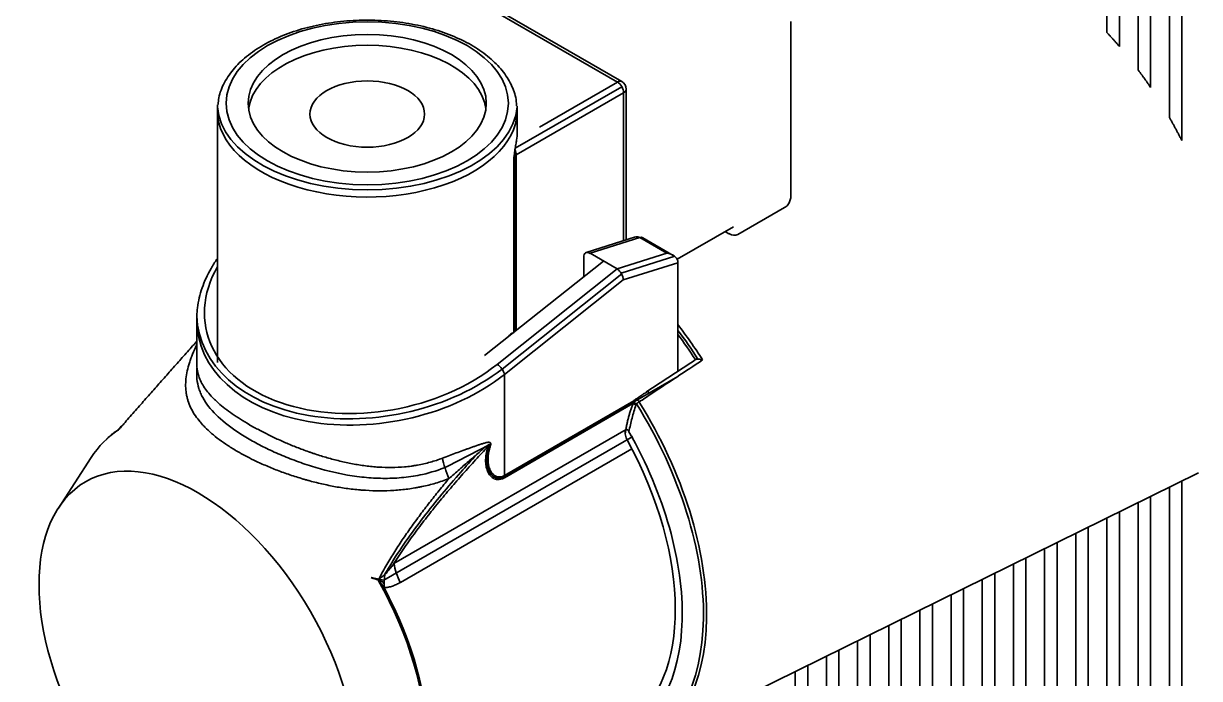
# Model space of a CAD drawing. Header units: millimetres. Extents: x 101 to 1819, y 134 to 1482.
# Drawn here: x 1205.4 to 1338.8, y 404.8 to 479 of the extents above; entities that cross this region are included whole.
import ezdxf

# ---------------------------------------------------------------- set-up
doc = ezdxf.new("R2010")
doc.units = ezdxf.units.MM
doc.layers.add('1', color=7, linetype='Continuous', lineweight=18)

msp = doc.modelspace()

# ---------------------------------------------------------------- linework, layer by layer
at = {"layer": '1', "color": 0, "linetype": 'Continuous', "lineweight": 35}
for p, q in [((1328.3, 487.77), (1328.3, 477.94)), ((1329.71, 486.95), (1329.71, 476.36)), ((1331.83, 485.72), (1331.83, 473.71)), ((1333.25, 484.91), (1333.25, 471.72)), ((1272.78, 472.34), (1254.25, 483.04)), ((1273.28, 472.39), (1254.75, 483.09)), ((1335.37, 483.68), (1335.37, 468.33)), ((1336.78, 482.87), (1336.78, 465.71)), ((1292.45, 459.44), (1292.45, 479.2)), ((1263.94, 467.24), (1272.78, 472.34)), ((1273.28, 471.81), (1261.2, 464.84)), ((1273.48, 471.12), (1261.32, 464.09)), ((1273.48, 454.35), (1273.48, 471.12)), ((1273.78, 454.44), (1273.78, 471.53)), ((1227.42, 469.12), (1227.42, 440.54)), ((1261.42, 466.67), (1261.42, 469.12)), ((1261.32, 464.09), (1261.32, 444.2)), ((1261.05, 443.98), (1261.05, 463.81)), ((1261.11, 463.91), (1261.11, 444.03)), ((1286.43, 455.06), (1291.74, 458.12)), ((1274.85, 454.78), (1269.25, 453.01)), ((1275.31, 454.72), (1269.68, 452.93)), ((1278.39, 452.94), (1275.31, 454.72)), ((1279.57, 452.25), (1285.93, 455.92)), ((1285.43, 455.15), (1285.02, 455.39)), ((1279.11, 452.7), (1275.66, 454.7)), ((1271.2, 452.05), (1257.73, 441.34)), ((1268.97, 450.28), (1268.97, 452.5)), ((1269.68, 452.93), (1272.76, 451.16)), ((1272.76, 451.16), (1278.39, 452.94)), ((1273.22, 450.67), (1279.28, 452.59)), ((1259.15, 440.34), (1272.76, 451.16)), ((1279.65, 451.87), (1273.45, 449.91)), ((1279.65, 451.87), (1279.65, 439.57)), ((1259.71, 439.81), (1273.27, 450.59)), ((1273.45, 449.91), (1259.99, 439.2)), ((1225.08, 445.43), (1225.08, 440.53)), ((1259.99, 427.76), (1259.99, 439.2)), ((1279.65, 438.99), (1259.99, 427.64)), ((1259.99, 427.76), (1274.63, 436.22)), ((1274.55, 435.91), (1260, 427.5)), ((1274.64, 435.95), (1274.62, 435.95)), ((1246.31, 415.88), (1274.52, 432.16)), ((1247.45, 417.79), (1273.77, 432.98)), ((1274.42, 430.79), (1248.17, 415.64)), ((1258.32, 431.26), (1253.48, 428.76)), ((1213.1, 429.78), (1209.4, 424.07)), ((1275.63, 397.02), (1338.67, 428.06)), ((1336.78, 427.13), (1336.78, 325.12)), ((1333.25, 425.39), (1333.25, 327.16)), ((1335.37, 426.44), (1335.37, 325.93)), ((1331.83, 424.69), (1331.83, 327.97)), ((1328.3, 422.95), (1328.3, 352.78)), ((1329.71, 423.65), (1329.71, 351.96)), ((1326.18, 421.91), (1326.18, 354)), ((1322.64, 420.17), (1322.64, 356.04)), ((1324.76, 421.21), (1324.76, 354.82)), ((1321.23, 419.47), (1321.23, 356.86)), ((1317.69, 417.73), (1317.69, 358.9)), ((1319.11, 418.43), (1319.11, 358.08)), ((1244.85, 416.19), (1246.31, 415.88)), ((1315.57, 416.69), (1315.57, 360.12)), ((1312.03, 414.95), (1312.03, 339.4)), ((1314.16, 415.99), (1314.16, 360.94)), ((1310.62, 414.25), (1310.62, 340.22)), ((1307.09, 412.51), (1307.09, 342.26)), ((1308.5, 413.2), (1308.5, 341.45)), ((1303.55, 410.77), (1303.55, 344.3)), ((1304.96, 411.46), (1304.96, 343.49)), ((1301.43, 409.72), (1301.43, 345.53)), ((1300.01, 409.03), (1300.01, 257.51)), ((1296.48, 407.28), (1296.48, 261.79)), ((1297.89, 407.98), (1297.89, 260.1)), ((1292.94, 405.55), (1292.94, 265.92)), ((1294.36, 406.24), (1294.36, 264.29))]:
    msp.add_line(p, q, dxfattribs=at)
for centre, start, end in [((1272.78, 471.53), 0, 60), ((1261.32, 443.01), 106.41, 150.5737)]:
    msp.add_arc(centre, 1, start, end, dxfattribs=at)
for centre, major_axis in [((1244.42, 469.93), (-16, 0)), ((1244.42, 469.93), (-13.5, 0)), ((1244.42, 468.71), (-6.5, 0)), ((1225.23, 404.97), (12.75, -22.08))]:
    msp.add_ellipse(centre, major_axis=major_axis, ratio=0.57735, dxfattribs=at)
for centre, major_axis, ratio, start_param, end_param in [((1244.42, 468.71), (-13.5, 0), 0.57735, 3.220231, 6.204547), ((1272.78, 471.53), (0.5, 0.866), 0.57735, 0, 0.785398), ((1272.78, 471.53), (0.5, -0.866), 0.57735, 0.785398, 2.356194), ((1272.78, 471.53), (1, 0), 0.57735, 5.497787, 6.283185), ((1244.42, 469.12), (17, 0), 0.57735, 3.078074, 6.33188), ((1244.42, 469.93), (-17, 0), 0.57735, 0.041616, 3.09999), ((1244.42, 466.67), (17, 0), 0.57735, 6.18882, 6.283202), ((1262.03, 463.69), (-1, 0), 0.57735, 5.497787, 6.073345), ((1260.61, 464.5), (0.5, -0.866), 0.57735, 0.785398, 1.440799), ((1275.16, 453.83), (0.302, -0.953), 0.690123, 2.494408, 3.1416), ((1275.16, 453.83), (-0.5, -0.866), 0.57735, 3.141582, 3.705404), ((1285.43, 456.79), (1, -1.73), 0.57735, 5.497787, 6.283185), ((1269.68, 452.09), (-0.487, 0.888), 0.576997, 5.522523, 7.09332), ((1278.23, 452.06), (-1.4, 0.15), 0.637134, 3.321493, 4.670702), ((1278.94, 452.28), (-0.487, 0.888), 0.576997, 3.951727, 4.173314), ((1245.4, 448.28), (19.27, 3.89), 0.671505, 2.614681, 5.362936), ((1272.74, 450.31), (-0.475, 0.892), 0.586909, 3.957415, 5.528211), ((1245.53, 448.38), (20.26, 4.09), 0.671505, 3.032585, 5.343575), ((1245.53, 447.55), (20.29, 3.85), 0.66781, 3.015371, 5.371566), ((1267.4, 429.31), (-16.33, 28.28), 0.57735, 4.788127, 4.938978), ((1267.07, 429.12), (-16.31, 28.26), 0.57735, 4.798647, 4.921288), ((1267.07, 429.12), (16.08, -27.85), 0.57735, 1.661366, 1.770088), ((1259.28, 439.61), (-0.622, 0.783), 0.460295, 3.849625, 5.420422), ((1275.04, 435.93), (0.468, -0.176), 0.148541, 3.141929, 4.538853), ((1260.2, 425.15), (-16.05, 27.8), 0.57735, 3.04597, 4.772926), ((1275.04, 435.93), (0.278, -0.415), 0.534458, 1.595624, 3.139948), ((1276.35, 436.8), (0.276, -0.417), 0.534449, 1.602164, 3.139956), ((1259.96, 425.01), (15.97, -27.66), 0.57735, 6.190151, 7.914493), ((1274.99, 435.8), (0.476, -0.153), 0.141501, 3.131395, 4.533502), ((1230.94, 408.26), (-14.36, 24.88), 0.57735, 0.025992, 0.286767), ((1231.07, 408.34), (14.38, -24.91), 0.57735, 3.204128, 3.282718), ((1258.82, 424.36), (-15.07, 26.11), 0.57735, 3.099073, 4.699351), ((1260.25, 429.72), (2.81, -1.06), 0.299545, 2.412744, 2.530656), ((1258.87, 424.38), (-14.48, 25.09), 0.57735, 3.185518, 4.677999), ((1254.04, 428.11), (-1.03, 2.82), 0.201496, 0.88942, 1.752322), ((1262.11, 426.54), (-1.5, 2.6), 0.57735, 0.785398, 0.888521), ((1250.58, 416.63), (-2.25, 3.9), 0.57735, 0.962835, 1.493402), ((1248.71, 416.12), (0.62, 4.46), 0.517687, 1.551186, 1.880365), ((1230.94, 408.26), (14.36, -24.88), 0.57735, 0.103689, 1.544804), ((1231, 408.3), (14.38, -24.91), 0.57735, 0.105151, 1.525529), ((1231.07, 408.34), (-14.38, 24.91), 0.57735, 3.245282, 4.649854)]:
    msp.add_ellipse(centre, major_axis=major_axis, ratio=ratio, start_param=start_param, end_param=end_param, dxfattribs=at)
for points, knots in [([(1250.88, 541.7), (1250.97, 541.65), (1251.06, 541.59), (1251.24, 541.48), (1251.51, 541.32), (1251.97, 541.04), (1252.33, 540.82), (1252.7, 540.61), (1252.89, 540.5), (1253.81, 539.98), (1254.55, 539.56), (1256.76, 538.29), (1258.23, 537.44), (1262.64, 534.88), (1265.59, 533.19), (1271.47, 529.79), (1274.42, 528.09), (1280.31, 524.69), (1283.25, 522.99), (1297.97, 514.49), (1309.74, 507.69), (1345.07, 487.3), (1368.62, 473.7), (1392.17, 460.11)], [0, 0, 0, 0, 0.318669, 0.318669, 0.637338, 1.274675, 1.912013, 1.912013, 2.549351, 2.549351, 5.098701, 5.098701, 10.197402, 10.197402, 20.394805, 20.394805, 30.592207, 30.592207, 40.789609, 40.789609, 81.579218, 81.579218, 163.158436, 163.158436, 163.158436, 163.158436]), ([(1250.11, 539.79), (1250.47, 539.59), (1250.83, 539.38), (1252.33, 538.51), (1253.46, 537.86), (1255.73, 536.55), (1256.87, 535.89), (1262.55, 532.61), (1267.09, 529.99), (1276.18, 524.74), (1280.73, 522.12), (1320.65, 499.07), (1356.02, 478.65), (1391.4, 458.22)], [0, 0, 0, 0, 1.243114, 1.243114, 5.178108, 5.178108, 9.113102, 9.113102, 24.853078, 24.853078, 40.593054, 40.593054, 163.141126, 163.141126, 163.141126, 163.141126]), ([(1249.91, 538.26), (1250.28, 538.05), (1250.65, 537.84), (1251.38, 537.41), (1251.75, 537.2), (1252.86, 536.56), (1253.59, 536.14), (1255.8, 534.87), (1257.27, 534.02), (1261.69, 531.46), (1264.63, 529.77), (1270.51, 526.37), (1273.46, 524.67), (1279.34, 521.27), (1294.06, 512.77), (1308.78, 504.28), (1344.09, 483.89), (1367.64, 470.3), (1391.18, 456.7)], [0, 0, 0, 0, 1.274404, 1.274404, 2.548807, 2.548807, 5.097614, 5.097614, 10.195228, 10.195228, 20.390457, 20.390457, 30.585685, 30.585685, 40.780913, 81.561826, 81.561826, 163.123652, 163.123652, 163.123652, 163.123652]), ([(1261.34, 469.65), (1261.34, 469.97), (1261.26, 470.85), (1260.68, 472.28), (1259.62, 473.86), (1258.12, 475.3), (1256.24, 476.58), (1254.01, 477.65), (1251.52, 478.49), (1248.83, 479.06), (1246.01, 479.36), (1243.16, 479.37), (1240.34, 479.11), (1237.63, 478.57), (1235.11, 477.76), (1232.84, 476.71), (1230.88, 475.43), (1229.3, 473.96), (1228.18, 472.32), (1227.59, 470.9), (1227.52, 470.06), (1227.52, 469.81)], [0, 0, 0, 0, 1.225265, 3.470502, 5.7411, 8.060519, 10.41872, 12.794007, 15.170005, 17.54227, 19.911213, 22.278649, 24.646843, 27.017488, 29.393047, 31.775847, 34.167106, 36.563695, 38.948426, 41.293905, 42.251317, 42.251317, 42.251317, 42.251317]), ([(1261.17, 464.68), (1261.18, 464.73), (1261.19, 464.79), (1261.21, 464.89), (1261.21, 464.94), (1261.23, 465.02), (1261.23, 465.04), (1261.24, 465.09), (1261.24, 465.11), (1261.25, 465.18), (1261.26, 465.23), (1261.28, 465.36), (1261.3, 465.45), (1261.32, 465.6), (1261.34, 465.68), (1261.35, 465.74)], [0, 0, 0, 0, 0.134988, 0.134988, 0.269976, 0.269976, 0.33747, 0.33747, 0.404964, 0.404964, 0.539951, 0.539951, 0.809927, 0.809927, 1.079903, 1.079903, 1.079903, 1.079903]), ([(1261.05, 463.81), (1261.05, 463.82), (1261.05, 463.82), (1261.05, 463.84), (1261.06, 463.87), (1261.07, 463.93), (1261.09, 464.06), (1261.1, 464.17), (1261.13, 464.39), (1261.15, 464.53), (1261.17, 464.68)], [0, 0, 0, 0, 0.0274707, 0.0274707, 0.0549414, 0.1098827, 0.2197655, 0.439531, 0.439531, 0.879062, 0.879062, 0.879062, 0.879062]), ([(1291.73, 458.13), (1291.76, 458.14), (1291.95, 458.22), (1292.2, 458.52), (1292.41, 458.96), (1292.45, 459.28), (1292.45, 459.44)], [0, 0, 0, 0, 0.08806, 0.614441, 1.104587, 1.575737, 1.575737, 1.575737, 1.575737]), ([(1227.37, 452.28), (1227.13, 451.93), (1226.46, 450.86), (1225.62, 449.02), (1225.11, 446.91), (1225.08, 445.56), (1225.13, 444.96)], [0, 0, 0, 0, 1.18671, 3.565383, 5.920248, 7.799513, 7.799513, 7.799513, 7.799513]), ([(1216.21, 432.92), (1216.31, 433.03), (1216.41, 433.14), (1216.6, 433.37), (1216.7, 433.48), (1217, 433.83), (1217.2, 434.05), (1217.79, 434.73), (1218.19, 435.18), (1218.98, 436.08), (1219.37, 436.52), (1220.16, 437.41), (1220.55, 437.86), (1221.34, 438.74), (1221.73, 439.19), (1222.32, 439.85), (1222.52, 440.07), (1222.91, 440.51), (1223.1, 440.73), (1223.69, 441.39), (1224.08, 441.83), (1224.67, 442.5), (1224.88, 442.73), (1225.08, 442.97)], [0, 0, 0, 0, 0.44515, 0.44515, 0.8903, 0.8903, 1.780601, 1.780601, 3.561202, 3.561202, 5.341802, 5.341802, 7.122403, 7.122403, 8.903004, 8.903004, 9.793304, 9.793304, 10.683605, 10.683605, 12.464205, 12.464205, 13.406366, 13.406366, 13.406366, 13.406366]), ([(1253.67, 427.39), (1253.17, 427.2), (1252.67, 427.03), (1251.65, 426.73), (1251.14, 426.6), (1250.49, 426.47), (1250.36, 426.44), (1250.09, 426.39), (1249.96, 426.36), (1249.57, 426.3), (1249.3, 426.26), (1248.51, 426.15), (1247.98, 426.1), (1246.91, 426.03), (1246.38, 426.02), (1245.31, 426.02), (1244.77, 426.04), (1244.16, 426.08), (1244.1, 426.08), (1243.96, 426.09), (1243.89, 426.09), (1243.69, 426.11), (1243.29, 426.14), (1242.88, 426.19), (1242.08, 426.28), (1241.55, 426.36), (1240.5, 426.54), (1239.98, 426.65), (1238.94, 426.88), (1238.42, 427), (1237.78, 427.18), (1237.65, 427.21), (1237.46, 427.27), (1237.4, 427.28), (1237.27, 427.32), (1236.95, 427.41), (1236.64, 427.51), (1235.89, 427.74), (1235.41, 427.91), (1234.45, 428.25), (1233.99, 428.43), (1233.07, 428.81), (1232.63, 429), (1231.97, 429.3), (1231.76, 429.4), (1231.44, 429.56), (1231.33, 429.61), (1231.12, 429.71), (1231.02, 429.77), (1230.71, 429.93), (1230.5, 430.04), (1230.2, 430.2), (1230.1, 430.25), (1229.91, 430.36), (1229.81, 430.42), (1229.33, 430.69), (1228.97, 430.92), (1228.28, 431.37), (1227.95, 431.6), (1227.33, 432.06), (1227.04, 432.29), (1226.49, 432.76), (1226.24, 433), (1225.94, 433.3), (1225.88, 433.36), (1225.77, 433.48), (1225.71, 433.54), (1225.55, 433.73), (1225.45, 433.85), (1225.15, 434.22), (1224.97, 434.46), (1224.65, 434.96), (1224.51, 435.21), (1224.27, 435.72), (1224.17, 435.98), (1224.05, 436.37), (1224.01, 436.5), (1223.97, 436.7), (1223.95, 436.77), (1223.93, 436.87), (1223.93, 436.9), (1223.91, 436.97), (1223.86, 437.28), (1223.83, 437.59), (1223.82, 438.14), (1223.83, 438.43), (1223.89, 439), (1223.99, 439.59), (1224.15, 440.21), (1224.31, 440.69), (1224.36, 440.85), (1224.44, 441.05), (1224.45, 441.09), (1224.48, 441.17), (1224.5, 441.22), (1224.55, 441.34), (1224.58, 441.42), (1224.75, 441.84), (1224.9, 442.18), (1225.07, 442.52)], [0, 0, 0, 0, 1.279081, 1.279081, 2.558162, 2.558162, 2.877932, 2.877932, 3.197703, 3.197703, 3.837243, 3.837243, 5.116324, 5.116324, 6.395405, 6.395405, 7.674486, 7.674486, 7.834371, 7.834371, 7.994256, 7.994256, 8.314027, 8.953567, 8.953567, 10.232648, 10.232648, 11.511729, 11.511729, 12.79081, 12.79081, 13.11058, 13.11058, 13.270465, 13.270465, 13.430351, 14.069891, 14.069891, 15.348972, 15.348972, 16.628053, 16.628053, 17.907134, 17.907134, 18.546675, 18.546675, 18.866445, 18.866445, 19.186215, 19.186215, 19.825756, 19.825756, 20.145526, 20.145526, 20.465296, 20.465296, 21.744377, 21.744377, 23.023458, 23.023458, 24.302539, 24.302539, 25.58162, 25.58162, 25.90139, 25.90139, 26.221161, 26.221161, 26.860701, 26.860701, 28.139782, 28.139782, 29.418863, 29.418863, 30.697944, 30.697944, 31.337485, 31.337485, 31.657255, 31.657255, 31.81714, 31.81714, 31.977025, 33.256106, 33.256106, 34.535187, 34.535187, 35.814268, 37.093349, 37.093349, 37.73289, 37.73289, 37.892775, 37.892775, 38.05266, 38.05266, 38.37243, 38.37243, 39.645755, 39.645755, 39.645755, 39.645755]), ([(1225.08, 440.52), (1225.08, 440.31), (1225.09, 440.1), (1225.13, 439.77), (1225.15, 439.65), (1225.19, 439.47), (1225.21, 439.39), (1225.23, 439.3), (1225.25, 439.24), (1225.26, 439.21), (1225.33, 438.96), (1225.41, 438.73), (1225.62, 438.29), (1225.73, 438.07), (1226, 437.65), (1226.15, 437.44), (1226.49, 437.02), (1226.67, 436.81), (1226.93, 436.54), (1226.98, 436.49), (1227.08, 436.39), (1227.14, 436.34), (1227.3, 436.18), (1227.42, 436.07), (1227.77, 435.76), (1228.02, 435.56), (1228.54, 435.15), (1228.82, 434.94), (1229.41, 434.53), (1229.72, 434.33), (1230.36, 433.92), (1230.7, 433.72), (1231.14, 433.46), (1231.23, 433.41), (1231.41, 433.31), (1231.68, 433.16), (1231.96, 433.01), (1232.24, 432.86), (1232.34, 432.81), (1232.53, 432.71), (1232.82, 432.56), (1233.11, 432.41), (1233.71, 432.12), (1234.11, 431.93), (1234.94, 431.56), (1235.36, 431.38), (1236.22, 431.02), (1236.66, 430.85), (1237.33, 430.6), (1237.56, 430.52), (1237.9, 430.4), (1238.01, 430.36), (1238.24, 430.28), (1238.36, 430.24), (1238.94, 430.05), (1239.41, 429.9), (1240.35, 429.63), (1240.82, 429.51), (1241.78, 429.28), (1242.26, 429.17), (1243.23, 428.99), (1243.72, 428.91), (1244.34, 428.83), (1244.47, 428.82), (1244.71, 428.79), (1245.09, 428.75), (1245.46, 428.72), (1246.2, 428.67), (1246.69, 428.66), (1247.67, 428.67), (1248.16, 428.69), (1248.9, 428.76), (1249.14, 428.78), (1249.51, 428.83), (1249.63, 428.85), (1249.88, 428.89), (1250, 428.91), (1250.61, 429.02), (1251.56, 429.24), (1252.49, 429.54), (1252.95, 429.72)], [0, 0, 0, 0, 1.057211, 1.057211, 1.663063, 1.663063, 1.965989, 2.117452, 2.117452, 2.268915, 2.268915, 3.480619, 3.480619, 4.692323, 4.692323, 5.904027, 5.904027, 7.11573, 7.11573, 7.418656, 7.418656, 7.721582, 7.721582, 8.327434, 8.327434, 9.539138, 9.539138, 10.750842, 10.750842, 11.962546, 11.962546, 13.17425, 13.17425, 13.477176, 13.477176, 13.780102, 14.385954, 14.385954, 14.68888, 14.68888, 14.991806, 15.597657, 15.597657, 16.809361, 16.809361, 18.021065, 18.021065, 19.232769, 19.232769, 19.838621, 19.838621, 20.141547, 20.141547, 20.444473, 20.444473, 21.656177, 21.656177, 22.867881, 22.867881, 24.079584, 24.079584, 25.291288, 25.291288, 25.594214, 25.594214, 25.89714, 26.502992, 26.502992, 27.714696, 27.714696, 28.9264, 28.9264, 29.532252, 29.532252, 29.835178, 29.835178, 30.138104, 30.138104, 31.349808, 32.561512, 32.561512, 32.561512, 32.561512]), ([(1281.63, 440.88), (1281.65, 440.89), (1281.67, 440.9), (1281.71, 440.92), (1281.73, 440.92), (1281.76, 440.93), (1281.77, 440.93), (1281.8, 440.93), (1281.81, 440.93), (1281.82, 440.93), (1281.83, 440.94), (1281.86, 440.94), (1281.88, 440.94), (1281.93, 440.94), (1281.97, 440.94), (1282.03, 440.93), (1282.04, 440.93), (1282.08, 440.93), (1282.1, 440.93), (1282.16, 440.92), (1282.2, 440.91), (1282.27, 440.9), (1282.31, 440.89), (1282.36, 440.88), (1282.39, 440.87), (1282.41, 440.86), (1282.43, 440.86), (1282.44, 440.85), (1282.45, 440.85)], [0, 0, 0, 0, 0.1049186, 0.1049186, 0.1573779, 0.1573779, 0.2098372, 0.2098372, 0.2360668, 0.2360668, 0.2622965, 0.2622965, 0.3147557, 0.3147557, 0.4196743, 0.4196743, 0.4721336, 0.4721336, 0.5245929, 0.5245929, 0.6295115, 0.6295115, 0.7344301, 0.7344301, 0.7868894, 0.813119, 0.813119, 0.8393486, 0.8393486, 0.8393486, 0.8393486]), ([(1253.48, 428.76), (1252.58, 428.39), (1251.65, 428.09), (1250, 427.72), (1249.29, 427.61), (1247.88, 427.46), (1247.17, 427.43), (1245.75, 427.43), (1245.04, 427.46), (1243.97, 427.56), (1243.61, 427.6), (1242.9, 427.69), (1242.54, 427.75), (1240.79, 428.05), (1239.43, 428.39), (1237.77, 428.91), (1237.44, 429.02), (1236.79, 429.24), (1236.47, 429.36), (1235.52, 429.71), (1234.91, 429.96), (1233.73, 430.47), (1233.15, 430.74), (1232.05, 431.3), (1231.51, 431.59), (1230.51, 432.17), (1230.03, 432.47), (1229.36, 432.92), (1229.15, 433.08), (1228.73, 433.38), (1228.53, 433.54), (1227.56, 434.32), (1226.92, 434.94), (1226.17, 435.91), (1225.95, 436.24), (1225.68, 436.74), (1225.59, 436.91), (1225.45, 437.26), (1225.38, 437.43), (1225.11, 438.3), (1225.03, 439.03), (1225.11, 439.85), (1225.11, 439.88), (1225.11, 439.92)], [0, 0, 0, 0, 2.450891, 2.450891, 4.196059, 4.196059, 5.941226, 5.941226, 7.686394, 7.686394, 8.558978, 8.558978, 9.431562, 9.431562, 12.921898, 12.921898, 13.794482, 13.794482, 14.667066, 14.667066, 16.412234, 16.412234, 18.157402, 18.157402, 19.90257, 19.90257, 21.647738, 21.647738, 22.520322, 22.520322, 23.392906, 23.392906, 26.883241, 26.883241, 28.628409, 28.628409, 29.500993, 29.500993, 30.373577, 30.373577, 33.863913, 33.863913, 34.016587, 34.016587, 34.016587, 34.016587]), ([(1274.76, 436.34), (1274.75, 436.33), (1274.69, 436.3), (1274.63, 436.22), (1274.58, 436.15), (1274.57, 436.1), (1274.57, 436.1)], [0, 0, 0, 0, 0.055371, 0.1830007, 0.3068676, 0.3144571, 0.3144571, 0.3144571, 0.3144571]), ([(1275.25, 436.09), (1275.23, 436.07), (1275.2, 436.06), (1275.15, 436.03), (1275.12, 436.01), (1275.08, 435.98), (1275.07, 435.98), (1275.04, 435.96), (1275.03, 435.95), (1274.98, 435.92), (1274.96, 435.91), (1274.93, 435.89)], [0, 0, 0, 0, 0.0947772, 0.0947772, 0.1895544, 0.1895544, 0.2369431, 0.2369431, 0.2843317, 0.2843317, 0.3791089, 0.3791089, 0.3791089, 0.3791089]), ([(1274.88, 435.76), (1274.73, 435.26), (1274.58, 434.75), (1274.38, 433.99), (1274.32, 433.74), (1274.2, 433.23), (1274.14, 432.98), (1274.09, 432.72)], [0, 0, 0, 0, 1.570281, 1.570281, 2.355422, 2.355422, 3.140562, 3.140562, 3.140562, 3.140562]), ([(1216.21, 432.92), (1216.25, 432.98), (1216.3, 433.04), (1216.4, 433.16), (1216.45, 433.22), (1216.6, 433.4), (1216.7, 433.51), (1216.81, 433.62)], [0, 0, 0, 0, 0.231899, 0.231899, 0.463798, 0.463798, 0.9275961, 0.9275961, 0.9275961, 0.9275961]), ([(1215.82, 432.68), (1215.88, 432.73), (1215.94, 432.77), (1216.04, 432.83), (1216.07, 432.85), (1216.14, 432.88), (1216.17, 432.9), (1216.21, 432.92)], [0, 0, 0, 0, 0.2281497, 0.2281497, 0.3422246, 0.3422246, 0.4562995, 0.4562995, 0.4562995, 0.4562995]), ([(1274.09, 432.72), (1274.08, 432.74), (1274.06, 432.77), (1274.03, 432.81), (1274.02, 432.83), (1273.99, 432.86), (1273.98, 432.87), (1273.97, 432.89), (1273.96, 432.9), (1273.94, 432.92), (1273.93, 432.93), (1273.92, 432.94), (1273.91, 432.94), (1273.9, 432.95), (1273.9, 432.95), (1273.89, 432.96), (1273.88, 432.97), (1273.86, 432.97), (1273.86, 432.97), (1273.85, 432.98), (1273.85, 432.98), (1273.83, 432.98), (1273.82, 432.98), (1273.81, 432.98), (1273.8, 432.98), (1273.78, 432.98), (1273.77, 432.97), (1273.75, 432.96), (1273.74, 432.95), (1273.73, 432.94), (1273.72, 432.93), (1273.72, 432.91), (1273.71, 432.9), (1273.71, 432.89), (1273.7, 432.87), (1273.69, 432.85), (1273.68, 432.8), (1273.67, 432.76), (1273.66, 432.71), (1273.66, 432.69), (1273.66, 432.64), (1273.66, 432.62), (1273.66, 432.56), (1273.66, 432.52), (1273.67, 432.47)], [0, 0, 0, 0, 0.0606365, 0.0606365, 0.121273, 0.121273, 0.1515913, 0.1515913, 0.1819095, 0.1819095, 0.2122278, 0.2122278, 0.2273869, 0.2273869, 0.242546, 0.242546, 0.2728643, 0.2728643, 0.2880234, 0.2880234, 0.3031825, 0.3031825, 0.3335008, 0.3335008, 0.363819, 0.363819, 0.4244556, 0.4244556, 0.4547738, 0.4547738, 0.4850921, 0.5154103, 0.5154103, 0.5457286, 0.5457286, 0.6063651, 0.6063651, 0.7276381, 0.7276381, 0.7882746, 0.7882746, 0.8489111, 0.8489111, 0.9701841, 0.9701841, 0.9701841, 0.9701841]), ([(1258.13, 431.06), (1257.65, 430.55), (1257.17, 430.03), (1256.22, 428.99), (1255.74, 428.46), (1254.81, 427.41), (1254.34, 426.87), (1253.42, 425.79), (1252.96, 425.25), (1252.29, 424.42), (1252.06, 424.15), (1251.62, 423.59), (1251.4, 423.31), (1250.74, 422.47), (1250.31, 421.9), (1249.46, 420.75), (1249.04, 420.17), (1248.43, 419.29), (1248.23, 418.99), (1247.84, 418.4), (1247.64, 418.1), (1247.45, 417.79)], [0, 0, 0, 0, 2.132757, 2.132757, 4.265514, 4.265514, 6.39827, 6.39827, 8.531027, 8.531027, 9.597406, 9.597406, 10.663784, 10.663784, 12.796541, 12.796541, 14.929298, 14.929298, 15.995676, 15.995676, 17.062054, 17.062054, 17.062054, 17.062054]), ([(1252.95, 429.72), (1253.22, 429.82), (1253.48, 429.92), (1254, 430.12), (1254.26, 430.21), (1254.77, 430.4), (1255.02, 430.49), (1255.4, 430.63), (1255.53, 430.68), (1255.78, 430.77), (1255.9, 430.81), (1256.15, 430.9), (1256.27, 430.95), (1256.52, 431.03), (1256.64, 431.08), (1256.88, 431.16), (1257, 431.2), (1257.23, 431.28), (1257.35, 431.32), (1257.53, 431.38), (1257.58, 431.39), (1257.7, 431.43), (1257.76, 431.44), (1257.87, 431.47), (1257.93, 431.49), (1258.01, 431.5), (1258.04, 431.51), (1258.09, 431.51), (1258.12, 431.52), (1258.17, 431.52), (1258.2, 431.52), (1258.25, 431.52), (1258.27, 431.51), (1258.32, 431.5), (1258.34, 431.49), (1258.36, 431.48), (1258.37, 431.47), (1258.38, 431.46), (1258.39, 431.45), (1258.4, 431.44), (1258.41, 431.42), (1258.41, 431.41), (1258.41, 431.4), (1258.42, 431.38), (1258.42, 431.36), (1258.42, 431.34), (1258.42, 431.33), (1258.42, 431.32), (1258.42, 431.31), (1258.42, 431.29), (1258.42, 431.27), (1258.42, 431.24), (1258.41, 431.23), (1258.41, 431.19), (1258.4, 431.18), (1258.39, 431.13), (1258.38, 431.1), (1258.37, 431.06)], [0, 0, 0, 0, 0.770228, 0.770228, 1.540457, 1.540457, 2.310685, 2.310685, 2.695799, 2.695799, 3.080913, 3.080913, 3.466027, 3.466027, 3.851142, 3.851142, 4.236256, 4.236256, 4.62137, 4.62137, 4.813927, 4.813927, 5.006484, 5.006484, 5.199041, 5.199041, 5.29532, 5.29532, 5.391598, 5.391598, 5.487877, 5.487877, 5.584155, 5.584155, 5.680434, 5.680434, 5.704503, 5.704503, 5.728573, 5.776712, 5.776712, 5.800782, 5.800782, 5.824852, 5.872991, 5.872991, 5.897061, 5.897061, 5.92113, 5.92113, 5.969269, 5.969269, 6.017409, 6.017409, 6.065548, 6.065548, 6.161827, 6.161827, 6.161827, 6.161827]), ([(1258.13, 431.06), (1258.16, 431.09), (1258.18, 431.12), (1258.21, 431.16), (1258.21, 431.18), (1258.23, 431.2), (1258.23, 431.21), (1258.24, 431.22), (1258.25, 431.23), (1258.25, 431.24), (1258.25, 431.25), (1258.26, 431.25), (1258.26, 431.26), (1258.26, 431.27), (1258.26, 431.27), (1258.26, 431.28), (1258.25, 431.28), (1258.25, 431.28), (1258.24, 431.28), (1258.24, 431.28), (1258.23, 431.28), (1258.23, 431.27), (1258.22, 431.27), (1258.21, 431.26), (1258.2, 431.26), (1258.19, 431.25), (1258.18, 431.25), (1258.16, 431.24), (1258.15, 431.23), (1258.11, 431.2), (1258.09, 431.18), (1258.04, 431.15), (1258.01, 431.13), (1257.94, 431.07), (1257.89, 431.03), (1257.79, 430.95), (1257.74, 430.91), (1257.64, 430.83), (1257.59, 430.78), (1257.44, 430.66), (1257.34, 430.58), (1257.05, 430.32), (1256.85, 430.16), (1256.45, 429.82), (1256.26, 429.65), (1255.86, 429.3), (1255.66, 429.13), (1255.26, 428.79), (1255.07, 428.62), (1254.47, 428.1), (1254.07, 427.75), (1253.67, 427.39)], [0, 0, 0, 0, 0.097874, 0.097874, 0.146812, 0.146812, 0.17128, 0.17128, 0.195749, 0.195749, 0.207983, 0.207983, 0.220218, 0.220218, 0.232452, 0.232452, 0.244686, 0.244686, 0.256921, 0.256921, 0.269155, 0.269155, 0.293623, 0.293623, 0.318092, 0.318092, 0.342561, 0.342561, 0.391498, 0.391498, 0.489372, 0.489372, 0.587247, 0.587247, 0.782996, 0.782996, 0.978745, 0.978745, 1.174494, 1.174494, 1.565992, 1.565992, 2.348988, 2.348988, 3.131984, 3.131984, 3.914979, 3.914979, 4.697975, 4.697975, 6.263967, 6.263967, 6.263967, 6.263967]), ([(1260, 427.5), (1259.97, 427.49), (1259.95, 427.47), (1259.89, 427.45), (1259.87, 427.43), (1259.79, 427.4), (1259.74, 427.38), (1259.58, 427.33), (1259.48, 427.31), (1259.35, 427.3), (1259.33, 427.3), (1259.28, 427.29), (1259.25, 427.29), (1259.18, 427.3), (1259.13, 427.3), (1258.99, 427.33), (1258.9, 427.35), (1258.78, 427.41), (1258.74, 427.43), (1258.66, 427.48), (1258.62, 427.5), (1258.56, 427.55), (1258.55, 427.56), (1258.51, 427.59), (1258.46, 427.64), (1258.41, 427.69), (1258.32, 427.79), (1258.26, 427.87), (1258.18, 428), (1258.16, 428.04), (1258.12, 428.11), (1258.11, 428.13), (1258.09, 428.17), (1258.08, 428.2), (1258.03, 428.32), (1257.99, 428.41), (1257.93, 428.62), (1257.91, 428.72), (1257.87, 428.94), (1257.86, 429.06), (1257.85, 429.2), (1257.85, 429.23), (1257.84, 429.29), (1257.84, 429.38), (1257.84, 429.47), (1257.84, 429.65), (1257.85, 429.78), (1257.88, 430.02), (1257.9, 430.15), (1257.93, 430.31), (1257.93, 430.35), (1257.95, 430.41), (1257.97, 430.51), (1257.99, 430.6), (1258.05, 430.8), (1258.09, 430.93), (1258.13, 431.06)], [0, 0, 0, 0, 0.08255, 0.08255, 0.165101, 0.165101, 0.330202, 0.330202, 0.660403, 0.660403, 0.742954, 0.742954, 0.825504, 0.825504, 0.990605, 0.990605, 1.320807, 1.320807, 1.485908, 1.485908, 1.651009, 1.651009, 1.733559, 1.733559, 1.81611, 1.98121, 1.98121, 2.311412, 2.311412, 2.476513, 2.476513, 2.559063, 2.559063, 2.641614, 2.641614, 2.971816, 2.971816, 3.302017, 3.302017, 3.632219, 3.632219, 3.71477, 3.71477, 3.79732, 3.962421, 3.962421, 4.292623, 4.292623, 4.622824, 4.622824, 4.705375, 4.705375, 4.787925, 4.953026, 4.953026, 5.283228, 5.283228, 5.283228, 5.283228]), ([(1258.32, 431.26), (1258.3, 431.21), (1258.28, 431.16), (1258.2, 430.93), (1258.15, 430.75), (1258.06, 430.39), (1258.03, 430.21), (1257.99, 429.86), (1257.97, 429.69), (1257.97, 429.19), (1258.02, 428.87), (1258.14, 428.45), (1258.2, 428.31), (1258.32, 428.07), (1258.4, 427.95), (1258.57, 427.75), (1258.67, 427.67), (1258.89, 427.54), (1259.01, 427.49), (1259.27, 427.44), (1259.41, 427.44), (1259.69, 427.5), (1259.84, 427.55), (1259.99, 427.64), (1259.99, 427.64), (1259.99, 427.64)], [0, 0, 0, 0, 0.12608, 0.12608, 0.588828, 0.588828, 1.051577, 1.051577, 1.514326, 1.514326, 2.439824, 2.439824, 2.902573, 2.902573, 3.365321, 3.365321, 3.82807, 3.82807, 4.290819, 4.290819, 4.753568, 4.753568, 5.216317, 5.216317, 5.219016, 5.219016, 5.219016, 5.219016]), ([(1258.37, 431.06), (1258.33, 430.95), (1258.29, 430.83), (1258.25, 430.65), (1258.24, 430.59), (1258.22, 430.5), (1258.21, 430.47), (1258.2, 430.42), (1258.19, 430.39), (1258.17, 430.24), (1258.15, 430.13), (1258.13, 429.9), (1258.11, 429.68), (1258.12, 429.46), (1258.12, 429.31), (1258.13, 429.25), (1258.14, 429.15), (1258.15, 429.1), (1258.17, 428.95), (1258.19, 428.85), (1258.24, 428.67), (1258.27, 428.58), (1258.31, 428.47), (1258.32, 428.44), (1258.34, 428.4), (1258.34, 428.38), (1258.37, 428.32), (1258.39, 428.28), (1258.46, 428.16), (1258.51, 428.09), (1258.61, 427.96), (1258.67, 427.89), (1258.8, 427.78), (1258.87, 427.74), (1258.97, 427.68), (1259.01, 427.66), (1259.07, 427.64), (1259.09, 427.63), (1259.13, 427.62), (1259.15, 427.62), (1259.21, 427.6), (1259.25, 427.6), (1259.32, 427.59), (1259.34, 427.59), (1259.38, 427.59), (1259.41, 427.59), (1259.52, 427.59), (1259.61, 427.61), (1259.73, 427.64), (1259.75, 427.65), (1259.8, 427.67), (1259.82, 427.68), (1259.89, 427.71), (1259.94, 427.74), (1259.99, 427.76)], [0, 0, 0, 0, 0.297654, 0.297654, 0.446481, 0.446481, 0.520895, 0.520895, 0.595309, 0.595309, 0.892963, 0.892963, 1.190617, 1.488271, 1.488271, 1.637098, 1.637098, 1.785926, 1.785926, 2.08358, 2.08358, 2.381234, 2.381234, 2.455648, 2.455648, 2.530061, 2.530061, 2.678888, 2.678888, 2.976543, 2.976543, 3.274197, 3.274197, 3.571851, 3.571851, 3.720678, 3.720678, 3.795092, 3.795092, 3.869505, 3.869505, 4.018332, 4.018332, 4.092746, 4.092746, 4.16716, 4.16716, 4.464814, 4.464814, 4.539227, 4.539227, 4.613641, 4.613641, 4.762468, 4.762468, 4.762468, 4.762468]), ([(1246.39, 416.51), (1246.58, 416.84), (1246.77, 417.16), (1247.55, 418.45), (1248.17, 419.39), (1249.45, 421.24), (1250.12, 422.14), (1252.15, 424.79), (1253.57, 426.48), (1255.61, 428.8), (1256.2, 429.46), (1256.8, 430.11)], [0, 0, 0, 0, 1.12831, 1.12831, 4.468549, 4.468549, 7.808789, 7.808789, 14.489267, 14.489267, 17.163921, 17.163921, 17.163921, 17.163921]), ([(1245.67, 415.9), (1245.74, 416.04), (1245.81, 416.17), (1245.95, 416.43), (1246.02, 416.56), (1246.23, 416.95), (1246.38, 417.21), (1246.82, 417.97), (1247.12, 418.47), (1247.74, 419.47), (1248.06, 419.96), (1248.71, 420.93), (1249.05, 421.41), (1249.72, 422.36), (1250.07, 422.83), (1250.59, 423.53), (1250.76, 423.76), (1251.12, 424.22), (1251.3, 424.45), (1251.83, 425.14), (1252.19, 425.6), (1252.93, 426.5), (1253.3, 426.95), (1253.67, 427.39)], [0, 0, 0, 0, 0.438304, 0.438304, 0.876608, 0.876608, 1.753216, 1.753216, 3.506431, 3.506431, 5.259647, 5.259647, 7.012863, 7.012863, 8.766078, 8.766078, 9.642686, 9.642686, 10.519294, 10.519294, 12.27251, 12.27251, 14.025725, 14.025725, 14.025725, 14.025725]), ([(1246.42, 416.53), (1246.44, 416.55), (1246.47, 416.57), (1246.51, 416.62), (1246.54, 416.64), (1246.61, 416.72), (1246.65, 416.77), (1246.74, 416.87), (1246.78, 416.92), (1246.87, 417.03), (1246.91, 417.08), (1247.04, 417.24), (1247.12, 417.35), (1247.29, 417.57), (1247.37, 417.68), (1247.45, 417.79)], [0, 0, 0, 0, 0.10233, 0.10233, 0.20466, 0.20466, 0.40932, 0.40932, 0.61398, 0.61398, 0.818639, 0.818639, 1.227959, 1.227959, 1.637279, 1.637279, 1.637279, 1.637279]), ([(1244.85, 416.19), (1245.09, 416.04), (1245.79, 415.92), (1246.19, 415.67), (1246.24, 415.63), (1246.31, 415.54), (1246.33, 415.49), (1246.34, 415.39), (1246.32, 415.32), (1246.28, 415.23), (1246.27, 415.2), (1246.25, 415.17)], [0, 0, 0, 0, 1.252249, 1.252249, 1.472265, 1.472265, 1.69228, 1.69228, 1.912295, 1.912295, 2.009123, 2.009123, 2.009123, 2.009123]), ([(1245.67, 415.9), (1245.74, 415.96), (1245.8, 416.01), (1245.92, 416.11), (1245.99, 416.17), (1246.17, 416.32), (1246.29, 416.43), (1246.42, 416.53)], [0, 0, 0, 0, 0.2423535, 0.2423535, 0.4847069, 0.4847069, 0.9694138, 0.9694138, 0.9694138, 0.9694138]), ([(1246.32, 415.07), (1246.22, 415.21), (1246.11, 415.35), (1245.95, 415.56), (1245.89, 415.63), (1245.78, 415.77), (1245.73, 415.84), (1245.67, 415.9)], [0, 0, 0, 0, 0.530518, 0.530518, 0.795777, 0.795777, 1.061035, 1.061035, 1.061035, 1.061035]), ([(1248.17, 415.64), (1248.03, 415.56), (1247.88, 415.48), (1247.66, 415.38), (1247.59, 415.34), (1247.44, 415.28), (1247.37, 415.25), (1247.21, 415.2), (1247.14, 415.17), (1246.98, 415.13), (1246.9, 415.11), (1246.78, 415.09), (1246.74, 415.08), (1246.66, 415.07), (1246.62, 415.07), (1246.49, 415.06), (1246.41, 415.06), (1246.32, 415.07)], [0, 0, 0, 0, 0.489071, 0.489071, 0.733606, 0.733606, 0.978142, 0.978142, 1.222677, 1.222677, 1.467213, 1.467213, 1.589481, 1.589481, 1.711748, 1.711748, 1.956284, 1.956284, 1.956284, 1.956284])]:
    msp.add_open_spline(points, degree=3, knots=knots, dxfattribs=at)
for points, degree in [([(1329.71, 476.36), (1329.02, 477.17), (1328.3, 477.94)], 2), ([(1333.25, 471.72), (1332.56, 472.74), (1331.83, 473.71)], 2), ([(1336.78, 465.71), (1336.11, 467.04), (1335.37, 468.33)], 2), ([(1281.63, 440.88), (1276.07, 437.22)], 1), ([(1282.45, 440.85), (1280.49, 439.56), (1278.53, 438.26), (1276.56, 436.96)], 3), ([(1274.6, 436.09), (1274.54, 435.94)], 1), ([(1276.08, 437.21), (1274.77, 436.33)], 1), ([(1276.56, 436.96), (1276.13, 436.67), (1275.69, 436.38), (1275.25, 436.09)], 3), ([(1274.56, 435.93), (1273.93, 434.29), (1273.68, 432.55)], 2), ([(1274.93, 435.89), (1274.91, 435.84), (1274.9, 435.8), (1274.88, 435.76)], 3), ([(1216.48, 433.33), (1216.17, 432.82), (1215.68, 432.63)], 2), ([(1273.67, 432.47), (1273.71, 432.28), (1273.77, 432.08), (1273.84, 431.88)], 3)]:
    msp.add_open_spline(points, degree=degree, dxfattribs=at)

doc.saveas('drawing.dxf')
